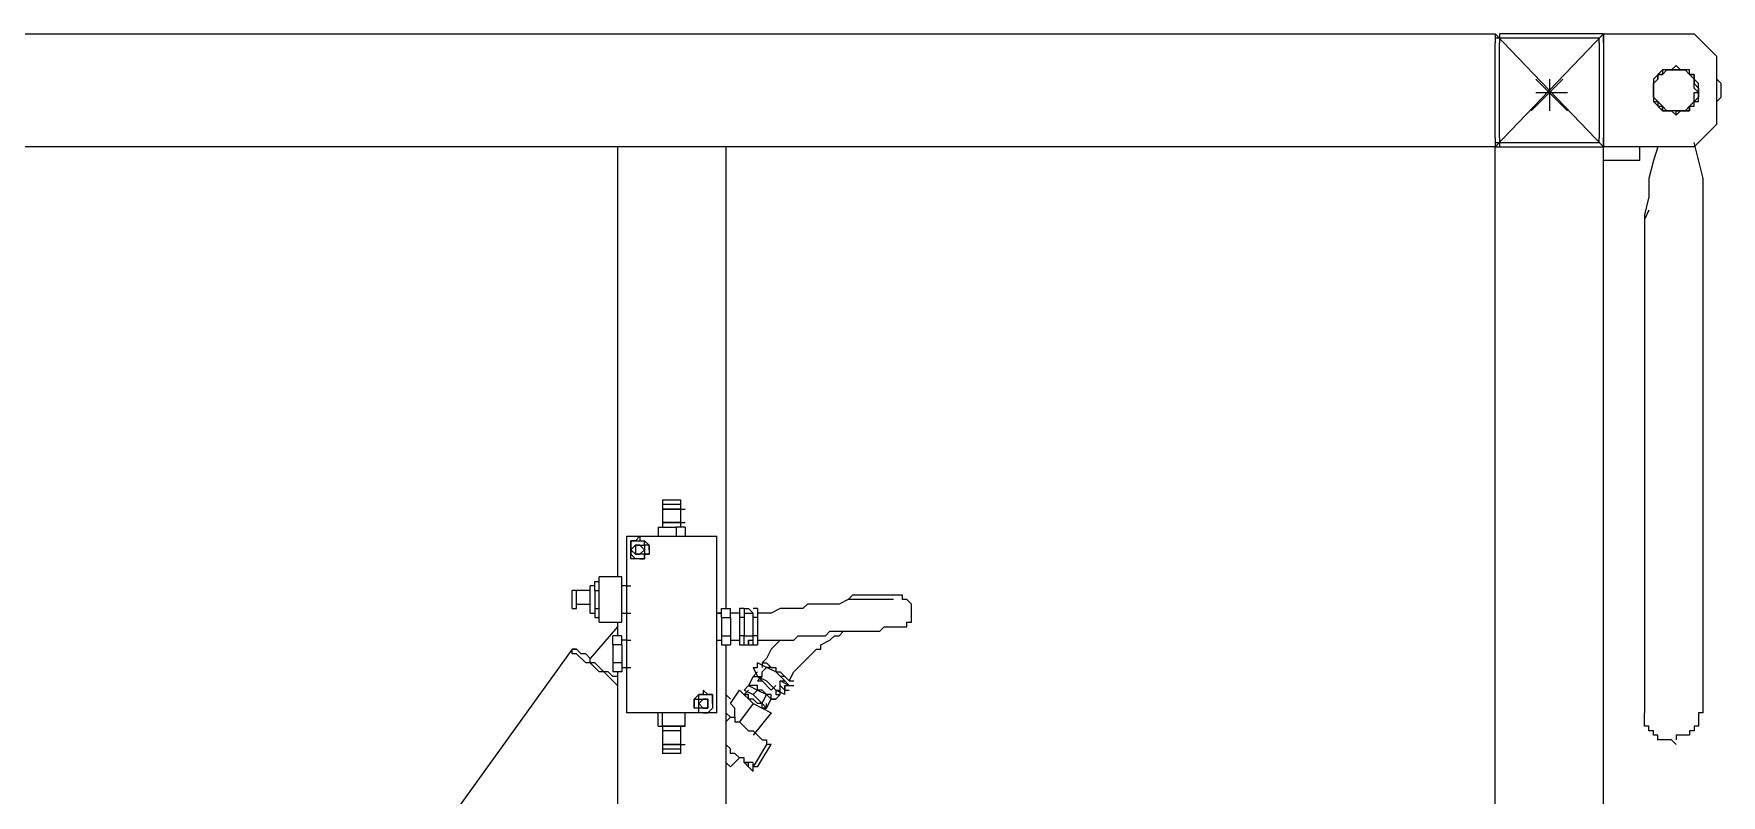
# Model space of a CAD drawing. Extents: x 855 to 1547, y 199 to 1196.
# Drawn here: x 1400.79 to 1439.22, y 583.3 to 600.64 of the extents above; entities that cross this region are included whole.
import ezdxf

# ---------------------------------------------------------------- set-up
doc = ezdxf.new("R2010")
doc.units = 0
doc.layers.add('2345-64C-02_Sort_layout', color=7, linetype='CONTINUOUS')

msp = doc.modelspace()

# ---------------------------------------------------------------- linework, layer by layer
at = {"layer": '2345-64C-02_Sort_layout', "color": 7}
for points in [[(1352.58025, 600.63556), (1434.06517, 600.63556), (1434.06513, 600.42953)], [(1434.16819, 600.63556), (1434.16819, 600.53255), (1434.06513, 600.53255), (1434.06513, 600.42953)], [(1434.06517, 600.63556), (1436.53754, 598.06018)], [(1434.06517, 598.06018), (1436.53754, 600.63556)], [(1436.43456, 600.63556), (1434.16819, 600.63556)], [(1436.53754, 600.42953), (1436.53749, 600.63556), (1436.43448, 600.63556)], [(1436.53754, 600.63556), (1436.53754, 600.42953)], [(1436.53754, 600.63556), (1438.59784, 600.63556)], [(1439.11291, 600.12048), (1438.59784, 600.63556)], [(1434.06517, 598.26621), (1434.06517, 600.42953)], [(1434.06517, 598.26621), (1434.06517, 600.42953)], [(1436.43456, 600.53255), (1434.16819, 600.53255), (1434.16819, 600.42953)], [(1434.16819, 598.26621), (1434.16819, 600.42953)], [(1436.43456, 600.42953), (1436.43448, 600.53255)], [(1436.43456, 600.42953), (1436.43456, 598.26621)], [(1436.53754, 600.42953), (1436.53754, 598.26621)], [(1438.70085, 599.29636), (1438.70085, 599.50239), (1438.59784, 599.60541), (1438.59784, 599.70842), (1438.49482, 599.70842), (1438.49482, 599.81144), (1438.28879, 599.81144), (1438.18578, 599.91445), (1438.08276, 599.81144), (1437.87669, 599.81144), (1437.87669, 599.70842), (1437.77367, 599.70842), (1437.77367, 599.60541), (1437.67066, 599.50239), (1437.67066, 599.19335), (1437.77367, 599.09033), (1437.77367, 598.98732), (1437.87669, 598.98732), (1437.87669, 598.8843), (1438.08276, 598.8843), (1438.18578, 598.78129), (1438.28879, 598.8843), (1438.49482, 598.8843), (1438.49482, 598.98732), (1438.59784, 598.98732), (1438.59784, 599.09033), (1438.70085, 599.19335), (1438.70085, 599.29636)], [(1438.18578, 599.81144), (1437.87669, 599.81144), (1437.67066, 599.60541), (1437.67066, 599.09033), (1437.87669, 598.8843), (1438.08276, 598.8843), (1438.18578, 598.78129), (1438.18578, 598.8843), (1438.39181, 598.8843), (1438.59784, 599.09033), (1438.59784, 599.29636), (1438.70085, 599.29636), (1438.59784, 599.39938), (1438.59784, 599.60541), (1438.49482, 599.70842), (1438.39181, 599.81144), (1438.28879, 599.81144), (1438.18578, 599.81144), (1438.39181, 599.81144), (1438.49482, 599.70842), (1438.59784, 599.70842), (1438.59784, 599.50239), (1438.70085, 599.39938), (1438.70085, 599.19335), (1438.49482, 598.98732), (1438.49482, 598.8843), (1437.87669, 598.8843), (1437.87669, 598.98732), (1437.67066, 599.19335), (1437.67066, 599.29636), (1437.67066, 599.39938), (1437.67066, 599.50239), (1437.77367, 599.60541), (1437.77367, 599.70842), (1437.87669, 599.70842), (1437.9797, 599.81144), (1438.18578, 599.81144)], [(1438.18578, 598.78129), (1438.28879, 598.8843), (1438.39181, 598.8843), (1438.49482, 598.98732), (1438.59784, 598.98732), (1438.59784, 599.09033), (1438.70085, 599.09033), (1438.70085, 599.50239), (1438.59784, 599.60541), (1438.59784, 599.70842), (1438.49482, 599.70842), (1438.39181, 599.81144), (1437.9797, 599.81144), (1437.87669, 599.70842), (1437.77367, 599.70842), (1437.77367, 599.60541), (1437.67066, 599.50239), (1437.67066, 599.39938), (1437.67066, 599.09033), (1437.77367, 599.09033), (1437.77367, 598.98732), (1437.87669, 598.98732), (1437.9797, 598.8843), (1438.08276, 598.8843), (1438.18578, 598.78129)], [(1438.18578, 599.81144), (1438.28879, 599.81144)], [(1439.11291, 598.8843), (1439.11287, 599.09033), (1439.21588, 599.19335), (1439.21588, 599.50239), (1439.11287, 599.60541), (1439.11287, 599.81144)], [(1439.11291, 598.57526), (1439.11291, 600.12048)], [(1435.6104, 599.60541), (1434.88929, 598.8843)], [(1434.99231, 599.60541), (1435.71342, 598.8843)], [(1435.30135, 599.60541), (1435.30135, 598.8843)], [(1434.99231, 599.29636), (1435.71342, 599.29636)], [(1438.18578, 598.8843), (1438.08276, 598.8843)], [(1438.39181, 598.8843), (1438.28879, 598.8843), (1438.18578, 598.8843)], [(1438.59784, 598.06018), (1439.11291, 598.57526)], [(1414.08025, 598.06018), (1352.58025, 598.06018), (1352.58025, 598.26621)], [(1414.08025, 598.06018), (1414.08025, 588.27375)], [(1416.55261, 598.06018), (1414.08025, 598.06018)], [(1434.06517, 598.26621), (1434.06513, 598.06018), (1416.55261, 598.06018)], [(1416.55261, 598.06018), (1416.55261, 587.55265)], [(1434.06517, 598.26621), (1434.06513, 598.1632), (1434.16819, 598.1632), (1434.16819, 598.06018)], [(1434.06517, 598.06018), (1436.53754, 598.06018)], [(1434.06517, 564.58028), (1434.06517, 598.06018)], [(1434.16819, 598.26621), (1434.16819, 598.1632), (1436.43456, 598.1632)], [(1434.16819, 598.06018), (1436.43456, 598.06018)], [(1436.43456, 598.1632), (1436.43448, 598.26621)], [(1436.43456, 598.06018), (1436.53749, 598.06018), (1436.53749, 598.26621)], [(1436.53754, 598.26621), (1436.53754, 598.06018)], [(1436.53754, 564.58028), (1436.53754, 598.06018)], [(1438.59784, 598.06018), (1436.53754, 598.06018)], [(1437.36166, 597.75114), (1437.36166, 598.06018)], [(1437.77376, 598.06018), (1437.67066, 597.75114), (1437.56769, 597.33908), (1437.56769, 596.92702), (1437.46467, 596.51496)], [(1438.80387, 596.51496), (1438.80387, 597.33908), (1438.59784, 598.1632)], [(1437.36166, 597.75114), (1436.53754, 597.75114)], [(1437.56769, 596.61797), (1437.46467, 596.41194)], [(1437.46467, 596.51496), (1437.46467, 588.78883)], [(1438.80387, 596.41194), (1438.80387, 596.61797)], [(1438.80387, 588.78883), (1438.80387, 596.51496)], [(1415.1104, 590.02501), (1415.1104, 589.92199)], [(1415.1104, 590.02501), (1415.1104, 590.02501)], [(1415.1104, 590.02501), (1415.52246, 590.02501)], [(1415.1104, 589.92199), (1415.1104, 589.81898)], [(1415.52246, 589.92199), (1415.1104, 589.92199)], [(1415.1104, 589.81898), (1415.21342, 589.81898)], [(1415.1104, 589.81898), (1415.1104, 589.50993), (1415.21342, 589.50993)], [(1415.1104, 589.81898), (1415.52246, 589.81898), (1415.1104, 589.81898)], [(1415.52246, 589.92199), (1415.52246, 590.02501)], [(1415.52246, 590.02501), (1415.52246, 590.02501)], [(1415.52246, 589.81898), (1415.52246, 589.92199)], [(1415.52246, 589.81898), (1415.62548, 589.81898)], [(1415.52246, 589.50993), (1415.52246, 589.81898)], [(1415.1104, 589.50993), (1415.1104, 589.40692)], [(1415.1104, 589.50993), (1415.52246, 589.50993), (1415.1104, 589.50993)], [(1415.52246, 589.50993), (1415.62548, 589.50993)], [(1415.52246, 589.40692), (1415.52246, 589.50993)], [(1414.28628, 589.20089), (1414.28628, 585.1833)], [(1414.28628, 589.20089), (1414.59537, 589.20089), (1416.34658, 589.20089)], [(1414.80135, 588.89184), (1414.80131, 588.78883), (1414.6983, 588.78883), (1414.6983, 588.68581), (1414.49227, 588.68581), (1414.38929, 588.68581), (1414.38929, 588.89184), (1414.38929, 589.09787), (1414.49227, 589.09787)], [(1414.49227, 589.09787), (1414.38929, 589.09787), (1414.38929, 588.99486)], [(1414.59537, 589.20089), (1414.49227, 589.09787)], [(1414.49227, 589.09787), (1414.6983, 589.09787)], [(1414.59537, 589.20089), (1414.59528, 589.09787), (1414.6983, 589.09787)], [(1414.80135, 588.89184), (1414.80131, 588.99486), (1414.6983, 588.99486), (1414.6983, 589.09787)], [(1414.69834, 589.09787), (1414.6983, 589.09787), (1414.80131, 588.99486)], [(1415.00739, 589.40692), (1415.00739, 589.20089)], [(1415.00739, 589.40692), (1415.41945, 589.40692)], [(1415.41945, 589.40692), (1415.41945, 589.20089)], [(1415.62548, 589.40692), (1415.41945, 589.40692)], [(1415.62548, 589.40692), (1415.62548, 589.20089)], [(1416.34658, 585.1833), (1416.34658, 589.20089)], [(1414.59537, 588.99486), (1414.6983, 588.99486), (1414.6983, 588.78883), (1414.49227, 588.78883), (1414.38929, 588.89184), (1414.49227, 588.99486), (1414.59528, 588.99486)], [(1414.38929, 588.99486), (1414.38929, 588.89184)], [(1414.38929, 588.89184), (1414.38929, 588.78883)], [(1414.49227, 588.68581), (1414.38929, 588.78883)], [(1414.59537, 588.99486), (1414.49227, 588.99486), (1414.49227, 588.78883), (1414.59528, 588.78883), (1414.6983, 588.89184), (1414.59528, 588.99486)], [(1414.59537, 588.68581), (1414.49227, 588.68581)], [(1414.59537, 588.68581), (1414.59528, 588.68581), (1414.6983, 588.68581)], [(1414.69834, 588.68581), (1414.6983, 588.78883), (1414.80131, 588.78883)], [(1414.80135, 588.99486), (1414.80131, 588.99486), (1414.80131, 588.89184)], [(1414.80135, 588.89184), (1414.80131, 588.89184), (1414.80131, 588.78883)], [(1437.46467, 588.78883), (1437.46467, 585.1833)], [(1438.80387, 585.1833), (1438.80387, 588.78883)], [(1413.15307, 587.96471), (1413.0501, 587.96471)], [(1413.0501, 587.75868), (1413.0501, 587.96471)], [(1413.46216, 587.96471), (1413.15307, 587.96471)], [(1413.15307, 587.75868), (1413.15307, 587.96471)], [(1413.46216, 587.75868), (1413.46212, 588.06772)], [(1413.56517, 588.06772), (1413.46216, 588.06772)], [(1413.56517, 588.17074), (1413.66819, 588.17074)], [(1413.56517, 587.96471), (1413.56517, 588.17074)], [(1413.56517, 587.96471), (1413.66819, 587.96471)], [(1413.56517, 587.96471), (1413.56517, 587.55265)], [(1414.18326, 588.27375), (1413.66819, 588.27375)], [(1413.66819, 587.75868), (1413.66819, 588.27375)], [(1414.18326, 587.75868), (1414.18326, 588.27375)], [(1414.28628, 588.06772), (1414.18326, 588.06772)], [(1414.28628, 588.06772), (1414.38929, 588.06772)], [(1414.28628, 588.06772), (1414.28628, 587.44963)], [(1413.0501, 587.55265), (1413.0501, 587.75868)], [(1413.0501, 587.55265), (1413.15307, 587.55265)], [(1413.15307, 587.55265), (1413.15307, 587.75868)], [(1413.15307, 587.65566), (1413.46216, 587.65566)], [(1413.46216, 587.44963), (1413.46212, 587.75868)], [(1413.56517, 587.55265), (1413.66819, 587.55265)], [(1413.56517, 587.55265), (1413.56517, 587.34662)], [(1413.66819, 587.2436), (1413.66819, 587.75868)], [(1414.18326, 587.2436), (1414.18326, 587.75868)], [(1416.4496, 587.34662), (1416.4496, 587.55265), (1416.65563, 587.55265)], [(1416.65563, 587.34662), (1416.65563, 587.55265)], [(1416.96467, 587.55265), (1416.86166, 587.55265)], [(1416.86166, 587.55265), (1416.86166, 587.34662)], [(1416.96467, 587.55265), (1416.96467, 587.44963)], [(1416.96467, 587.55265), (1417.06764, 587.55265)], [(1417.17074, 587.44963), (1417.06764, 587.55265)], [(1417.27372, 587.55265), (1417.17074, 587.55265)], [(1420.36417, 587.75868), (1419.33402, 587.75868), (1419.12799, 587.65566), (1418.40684, 587.65566), (1418.30382, 587.55265), (1417.78879, 587.55265), (1417.58276, 587.44963), (1417.27367, 587.44963), (1417.27372, 587.44963)], [(1417.27372, 587.55265), (1417.27367, 587.34662)], [(1417.27372, 586.83154), (1418.09784, 586.83154), (1418.20085, 586.93456), (1418.81894, 586.93456), (1418.92196, 587.03757), (1420.05512, 587.03757), (1420.15814, 587.14059), (1420.46718, 587.14059), (1420.5702, 587.14059), (1420.67321, 587.14059), (1420.67321, 587.2436), (1420.77623, 587.2436), (1420.77623, 587.65566), (1420.67321, 587.75868), (1420.5702, 587.75868), (1420.5702, 587.86169), (1419.43703, 587.86169), (1419.33402, 587.75868), (1419.12799, 587.65566)], [(1413.46216, 587.44963), (1413.56517, 587.44963)], [(1414.08025, 587.14059), (1413.46216, 586.41948)], [(1413.56517, 587.34662), (1413.66819, 587.34662)], [(1413.66819, 587.2436), (1414.18326, 587.2436)], [(1414.08025, 587.2436), (1414.08025, 586.93456)], [(1414.18326, 587.44963), (1414.28628, 587.44963)], [(1414.28628, 587.44963), (1414.38929, 587.44963)], [(1416.34658, 587.44963), (1416.4496, 587.44963)], [(1416.4496, 587.44963), (1416.34658, 587.44963)], [(1416.34658, 586.83154), (1416.34658, 587.44963)], [(1416.4496, 587.34662), (1416.65563, 587.34662)], [(1416.4496, 587.34662), (1416.4496, 586.93456)], [(1416.86166, 587.44963), (1416.65563, 587.44963)], [(1416.65563, 587.34662), (1416.65563, 586.93456)], [(1416.86166, 587.34662), (1416.86166, 586.93456)], [(1416.96467, 587.34662), (1416.86166, 587.34662)], [(1416.96467, 587.44963), (1416.96467, 587.14059)], [(1416.96467, 587.44963), (1417.17066, 587.44963)], [(1416.96467, 587.14059), (1416.96467, 586.93456)], [(1417.17074, 587.14059), (1417.17074, 587.44963)], [(1417.27372, 587.34662), (1417.17074, 587.34662)], [(1417.17074, 586.93456), (1417.17074, 587.14059)], [(1417.27372, 587.34662), (1417.27367, 586.93456)], [(1414.18326, 586.72853), (1413.97723, 586.72853), (1413.97723, 586.93456)], [(1414.18326, 586.93456), (1413.97723, 586.93456)], [(1414.18326, 586.72853), (1414.18326, 586.93456)], [(1414.28628, 586.83154), (1414.18326, 586.83154)], [(1414.28628, 586.83154), (1414.38929, 586.83154)], [(1414.28628, 586.83154), (1414.28628, 586.21345)], [(1416.34658, 586.83154), (1416.4496, 586.83154)], [(1416.34658, 586.83154), (1416.4496, 586.83154)], [(1416.4496, 586.93456), (1416.65563, 586.93456)], [(1416.4496, 586.93456), (1416.4496, 586.72853)], [(1416.65563, 586.93456), (1416.65563, 586.72853)], [(1416.65563, 586.83154), (1416.86166, 586.83154)], [(1416.96467, 586.93456), (1416.86166, 586.93456)], [(1416.86166, 586.93456), (1416.86166, 586.72853)], [(1416.96467, 586.93456), (1417.17066, 586.93456)], [(1416.96467, 586.72853), (1416.96467, 586.93456)], [(1416.96467, 586.72853), (1416.96467, 586.93456)], [(1417.06764, 586.83154), (1417.06764, 586.72853)], [(1417.06764, 586.83154), (1417.17074, 586.83154)], [(1417.06764, 586.72853), (1417.06764, 586.83154)], [(1417.17074, 586.93456), (1417.17066, 586.93456)], [(1417.17074, 586.72853), (1417.17074, 586.93456)], [(1417.17074, 586.72853), (1417.17074, 586.93456)], [(1417.27372, 586.93456), (1417.17074, 586.93456)], [(1417.27372, 586.93456), (1417.27367, 586.72853)], [(1417.78879, 586.83154), (1417.58276, 586.62551), (1417.47975, 586.41948), (1417.37669, 586.31646)], [(1417.99482, 585.9044), (1418.09784, 586.11043), (1418.61287, 586.62551), (1418.71593, 586.62551), (1418.71593, 586.72853), (1418.92196, 586.83154), (1419.02497, 586.93456), (1419.12799, 586.93456), (1419.231, 587.03757), (1419.33402, 587.03757)], [(1413.0501, 586.62551), (1408.82648, 580.75365)], [(1413.0501, 586.62551), (1413.15307, 586.62551)], [(1414.08025, 585.80139), (1413.7712, 586.11043), (1413.66819, 586.11043), (1413.46212, 586.31646), (1413.3591, 586.31646), (1413.15307, 586.52249), (1413.0501, 586.52249), (1413.0501, 586.62551)], [(1414.08025, 586.00742), (1413.97723, 586.00742), (1413.87422, 586.11043), (1413.7712, 586.11043), (1413.56517, 586.31646), (1413.46212, 586.31646), (1413.46212, 586.41948), (1413.3591, 586.52249), (1413.25609, 586.52249), (1413.15307, 586.62551), (1413.0501, 586.62551)], [(1414.08025, 585.80139), (1413.7712, 586.11043), (1413.66819, 586.11043), (1413.46212, 586.31646), (1413.3591, 586.31646), (1413.15307, 586.52249), (1413.0501, 586.52249), (1413.0501, 586.62551)], [(1413.97723, 586.72853), (1413.97723, 586.31646)], [(1414.18326, 586.72853), (1414.18326, 586.31646)], [(1416.4496, 586.72853), (1416.65563, 586.72853)], [(1416.55261, 586.72853), (1416.55261, 564.58028)], [(1416.86166, 586.72853), (1416.96467, 586.72853)], [(1416.96467, 586.72853), (1417.06764, 586.72853)], [(1416.96467, 586.72853), (1417.06764, 586.72853)], [(1417.06764, 586.72853), (1417.17074, 586.72853), (1417.27372, 586.72853)], [(1417.06764, 586.72853), (1417.17074, 586.72853)], [(1417.17074, 586.72853), (1417.27372, 586.72853)], [(1414.18326, 586.31646), (1413.97723, 586.31646)], [(1413.97723, 586.31646), (1413.97723, 586.11043)], [(1414.18326, 586.11043), (1413.97723, 586.11043)], [(1414.08025, 586.11043), (1414.08025, 564.58028)], [(1414.18326, 586.31646), (1414.18326, 586.11043)], [(1414.18326, 586.21345), (1414.28628, 586.21345)], [(1414.28628, 586.21345), (1414.38929, 586.21345)], [(1417.17074, 586.00742), (1417.06764, 585.80139)], [(1417.17074, 586.21345), (1417.27367, 586.21345), (1417.27367, 586.31646)], [(1417.17074, 586.21345), (1417.27372, 586.00742)], [(1417.27372, 586.11043), (1417.17074, 586.00742)], [(1417.17074, 586.00742), (1417.27367, 586.00742), (1417.37669, 585.9044)], [(1417.47975, 586.21345), (1417.27372, 586.31646)], [(1417.27372, 586.00742), (1417.37669, 586.00742), (1417.37669, 586.11043), (1417.47975, 586.21345)], [(1417.27372, 586.00742), (1417.47975, 585.9044)], [(1417.37673, 586.00742), (1417.27372, 585.9044)], [(1417.37673, 586.31646), (1417.37673, 586.21345)], [(1417.37673, 586.31646), (1417.47975, 586.31646), (1417.58276, 586.21345)], [(1417.68578, 586.11043), (1417.47975, 586.21345)], [(1417.58276, 586.21345), (1417.47975, 586.21345)], [(1417.58276, 586.21345), (1417.68578, 586.21345), (1417.68578, 586.11043), (1417.78879, 586.11043), (1417.89181, 586.00742)], [(1417.89181, 585.9044), (1417.68578, 586.11043)], [(1417.89181, 586.00742), (1417.78879, 586.00742)], [(1417.89181, 586.00742), (1417.99482, 585.9044)], [(1415.83155, 585.38933), (1415.83146, 585.49234), (1415.93448, 585.49234), (1415.93448, 585.59536)], [(1415.93452, 585.59536), (1415.93448, 585.59536), (1415.83146, 585.49234)], [(1416.03754, 585.69837), (1416.03749, 585.59536), (1415.93448, 585.59536)], [(1415.93452, 585.59536), (1416.14055, 585.59536)], [(1416.03754, 585.69837), (1416.14055, 585.59536)], [(1416.24357, 585.38933), (1416.24357, 585.59536), (1416.14055, 585.59536)], [(1416.14055, 585.59536), (1416.24357, 585.59536), (1416.24357, 585.49234)], [(1416.65563, 585.49234), (1416.55261, 585.59536)], [(1416.75864, 585.08028), (1416.75864, 585.28631), (1416.65563, 585.38933), (1416.86166, 585.69837)], [(1416.86166, 585.69837), (1417.17074, 585.38933)], [(1416.96467, 585.69837), (1417.06764, 585.80139), (1417.27372, 585.69837)], [(1417.06764, 585.69837), (1416.96467, 585.59536), (1417.06764, 585.59536)], [(1416.96467, 585.69837), (1417.17074, 585.59536)], [(1417.47975, 585.28631), (1417.37669, 585.28631), (1417.37669, 585.38933), (1417.27367, 585.38933), (1417.17066, 585.49234), (1417.06764, 585.49234), (1417.06764, 585.59536), (1416.96467, 585.59536)], [(1417.58276, 585.49234), (1417.68578, 585.49234), (1417.58276, 585.49234), (1417.58276, 585.59536), (1417.47975, 585.59536), (1417.37669, 585.69837), (1417.27367, 585.69837), (1417.27367, 585.80139), (1417.06764, 585.80139)], [(1417.17074, 585.59536), (1417.27372, 585.69837), (1417.47975, 585.59536)], [(1417.17074, 585.59536), (1417.37673, 585.38933)], [(1417.27372, 585.9044), (1417.37669, 585.9044), (1417.58276, 585.69837)], [(1417.37673, 585.38933), (1417.47975, 585.59536)], [(1417.47975, 585.9044), (1417.68578, 585.69837)], [(1417.47975, 585.28631), (1417.58276, 585.49234), (1417.47975, 585.59536)], [(1417.68578, 585.80139), (1417.58276, 585.69837)], [(1417.68578, 585.69837), (1417.78879, 585.69837), (1417.78879, 585.80139)], [(1417.89181, 585.59536), (1417.68578, 585.69837)], [(1417.68578, 585.69837), (1417.68578, 585.59536), (1417.78879, 585.59536)], [(1417.68578, 585.49234), (1417.78879, 585.59536)], [(1417.78879, 585.9044), (1417.89181, 585.9044)], [(1417.78879, 585.80139), (1417.78879, 585.9044)], [(1417.99482, 585.80139), (1417.78879, 585.9044)], [(1417.89181, 585.69837), (1417.78879, 585.80139)], [(1417.78879, 585.59536), (1417.78879, 585.69837)], [(1417.99482, 585.80139), (1417.89181, 585.9044)], [(1417.89181, 585.69837), (1417.89181, 585.80139)], [(1417.89181, 585.80139), (1417.99482, 585.80139)], [(1417.89181, 585.80139), (1417.99482, 585.80139)], [(1417.89181, 585.80139), (1417.89181, 585.69837), (1417.99482, 585.69837)], [(1417.89181, 585.69837), (1417.99482, 585.69837)], [(1417.89181, 585.59536), (1417.89181, 585.69837)], [(1417.99482, 585.9044), (1418.09784, 585.9044)], [(1417.99482, 585.80139), (1418.09784, 585.80139)], [(1415.83155, 585.49234), (1415.83146, 585.49234), (1415.83146, 585.38933)], [(1416.24357, 585.38933), (1416.24357, 585.28631), (1416.14055, 585.1833), (1415.93448, 585.1833), (1415.93448, 585.28631), (1415.83146, 585.28631), (1415.83146, 585.38933)], [(1415.83155, 585.38933), (1415.83146, 585.38933), (1415.83146, 585.28631)], [(1415.93452, 585.1833), (1415.93448, 585.28631), (1415.83146, 585.28631)], [(1416.03754, 585.49234), (1415.93448, 585.38933), (1416.03749, 585.28631), (1416.14055, 585.28631), (1416.14055, 585.49234), (1416.03749, 585.49234), (1416.14055, 585.49234), (1416.14055, 585.28631), (1415.93448, 585.28631), (1415.93448, 585.49234), (1416.03749, 585.49234)], [(1416.14055, 585.1833), (1416.24357, 585.28631)], [(1416.24357, 585.49234), (1416.24357, 585.49234), (1416.24357, 585.38933)], [(1416.24357, 585.38933), (1416.24357, 585.28631)], [(1417.17074, 585.38933), (1416.86166, 584.97727)], [(1417.17074, 585.38933), (1417.58276, 585.1833)], [(1417.47975, 585.28631), (1417.37673, 585.38933)], [(1417.37673, 585.28631), (1417.47975, 585.28631)], [(1417.47975, 585.28631), (1417.47975, 585.38933)], [(1416.34658, 585.1833), (1416.03754, 585.1833), (1414.28628, 585.1833)], [(1415.00739, 584.87425), (1415.00739, 585.1833)], [(1415.00739, 584.87425), (1415.1104, 584.87425)], [(1415.62548, 584.87425), (1415.1104, 584.87425), (1415.1104, 585.1833)], [(1415.1104, 584.87425), (1415.1104, 584.77124)], [(1415.1104, 584.87425), (1415.21342, 584.87425)], [(1415.1104, 584.87425), (1415.52246, 584.87425)], [(1415.52246, 584.77124), (1415.52246, 584.87425)], [(1415.52246, 584.87425), (1415.62548, 584.87425)], [(1415.62548, 584.87425), (1415.62548, 585.1833)], [(1416.03754, 585.1833), (1416.03749, 585.1833), (1415.93448, 585.1833)], [(1416.03754, 585.1833), (1416.14055, 585.1833)], [(1416.55261, 585.1833), (1416.65563, 585.08028)], [(1416.55261, 584.97727), (1416.65563, 585.08028), (1416.75864, 585.08028), (1416.75864, 584.97727), (1416.86166, 584.97727), (1417.06764, 584.77124), (1417.17066, 584.77124), (1417.37669, 584.56521), (1417.47975, 584.56521), (1417.47975, 584.46219)], [(1417.58276, 585.1833), (1417.17074, 584.66822)], [(1438.18578, 584.46219), (1438.08276, 584.56521), (1437.77367, 584.56521), (1437.77367, 584.66822), (1437.67066, 584.66822), (1437.67066, 584.77124), (1437.56769, 584.77124), (1437.56769, 584.87425), (1437.46467, 584.87425), (1437.46467, 585.1833)], [(1438.80387, 585.1833), (1438.70085, 585.1833), (1438.70085, 584.87425), (1438.59784, 584.87425), (1438.59784, 584.77124), (1438.49482, 584.77124), (1438.49482, 584.66822), (1438.18578, 584.66822), (1438.18578, 584.56521)], [(1415.1104, 584.77124), (1415.1104, 584.46219)], [(1415.52246, 584.77124), (1415.1104, 584.77124)], [(1415.1104, 584.46219), (1415.21342, 584.46219)], [(1415.1104, 584.46219), (1415.1104, 584.35918)], [(1415.1104, 584.46219), (1415.52246, 584.46219), (1415.1104, 584.46219)], [(1415.52246, 584.46219), (1415.52246, 584.77124)], [(1415.52246, 584.46219), (1415.62548, 584.46219)], [(1415.52246, 584.35918), (1415.52246, 584.46219)], [(1417.47975, 584.46219), (1417.17074, 583.94712), (1417.17066, 584.05013), (1416.96467, 584.05013), (1416.96467, 584.15315), (1416.86166, 584.15315), (1416.75864, 584.25616), (1416.65563, 584.25616), (1416.65563, 584.35918), (1416.55261, 584.46219)], [(1417.27372, 583.94712), (1417.58276, 584.46219)], [(1417.58276, 584.46219), (1417.47975, 584.46219)], [(1415.1104, 584.35918), (1415.1104, 584.25616)], [(1415.1104, 584.35918), (1415.52246, 584.35918)], [(1415.1104, 584.25616), (1415.1104, 584.25616)], [(1415.52246, 584.25616), (1415.1104, 584.25616)], [(1415.52246, 584.25616), (1415.52246, 584.35918)], [(1415.52246, 584.25616), (1415.52246, 584.25616)], [(1416.65563, 583.94712), (1416.86166, 584.15315)], [(1416.65563, 583.94712), (1416.55261, 584.05013)], [(1417.06764, 583.94712), (1416.96467, 584.05013), (1417.06764, 584.05013)], [(1417.06764, 583.94712), (1417.06764, 584.05013)], [(1417.17074, 583.8441), (1417.06764, 583.94712)], [(1417.27372, 583.94712), (1417.17066, 583.94712)], [(1417.17074, 583.8441), (1417.17074, 583.94712)]]:
    msp.add_lwpolyline(points, dxfattribs=at)

doc.saveas('drawing.dxf')
